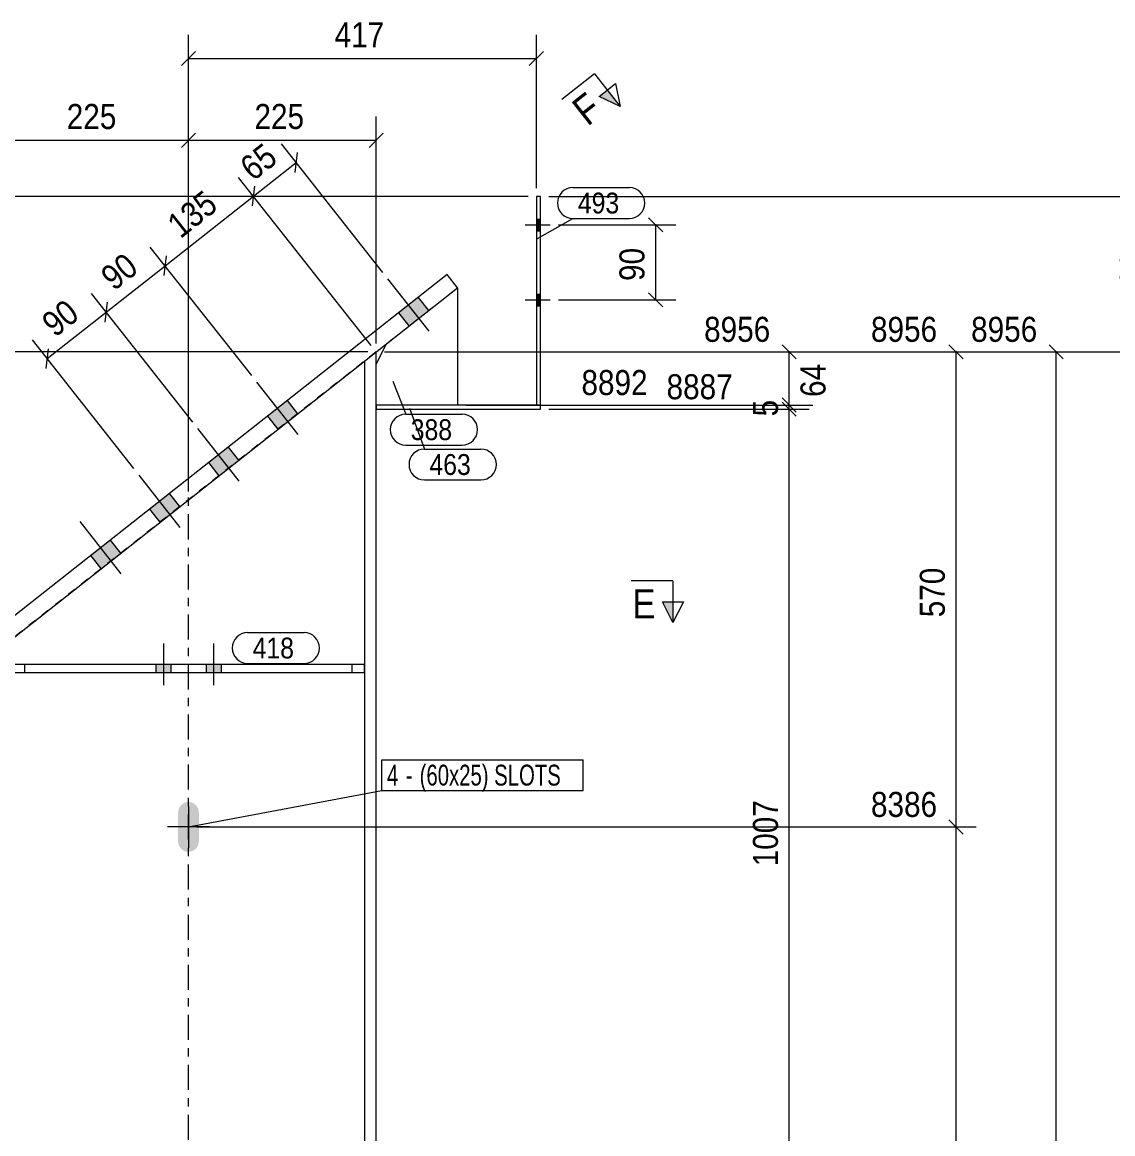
# Model space of a CAD drawing. Header units: millimetres. Extents: x 2 to 579, y 1 to 825.
# Drawn here: x 251.8 to 382.5, y 590.8 to 724 of the extents above; entities that cross this region are included whole.
import ezdxf

# ---------------------------------------------------------------- set-up
doc = ezdxf.new("R2010")
doc.units = ezdxf.units.MM
for name, pattern in [('XKITLINE00', [0]), ('XKITLINE01', [4, 1, -1, 1, -1]), ('XKITLINE03', [6, 3, -1, 1, -1])]:
    doc.linetypes.add(name, pattern=pattern)
for name, color, linetype, lineweight in [('Bolt', 3, 'Continuous', 0), ('BoltMark', 7, 'Continuous', 0), ('Dimensions', 7, 'Continuous', 0), ('Part', 2, 'Continuous', 0), ('PartMark', 7, 'Continuous', 0), ('Section', 6, 'Continuous', 0)]:
    doc.layers.add(name, color=color, linetype=linetype, lineweight=lineweight)
doc.styles.add('ARIAL', font='ARIAL.TTF')
doc.styles.add('ARIAL_NARROW', font='ARIALN.TTF')

# ---------------------------------------------------------------- blocks, each defined once
blk = doc.blocks.new('*A11')
at = {"layer": 'Bolt'}
for points in [[(298.16, 687.62), (296.93, 689.2), (299.28, 691.05), (300.52, 689.48)], [(298.16, 687.62), (296.93, 689.2), (299.28, 691.05), (300.52, 689.48)], [(282.46, 675.24), (281.22, 676.81), (283.58, 678.67), (284.81, 677.1)], [(282.46, 675.24), (281.22, 676.81), (283.58, 678.67), (284.81, 677.1)], [(275.39, 669.67), (274.15, 671.24), (276.51, 673.1), (277.75, 671.53)], [(275.39, 669.67), (274.15, 671.24), (276.51, 673.1), (277.75, 671.53)], [(268.32, 664.1), (267.08, 665.67), (269.44, 667.53), (270.68, 665.96)], [(268.32, 664.1), (267.08, 665.67), (269.44, 667.53), (270.68, 665.96)], [(261.25, 658.53), (260.02, 660.1), (262.37, 661.96), (263.61, 660.38)], [(261.25, 658.53), (260.02, 660.1), (262.37, 661.96), (263.61, 660.38)], [(230.63, 634.38), (229.39, 635.95), (231.74, 637.81), (232.98, 636.24)], [(230.63, 634.38), (229.39, 635.95), (231.74, 637.81), (232.98, 636.24)], [(223.56, 628.81), (222.32, 630.38), (224.68, 632.24), (225.91, 630.67)], [(223.56, 628.81), (222.32, 630.38), (224.68, 632.24), (225.91, 630.67)], [(216.49, 623.24), (215.25, 624.81), (217.61, 626.67), (218.85, 625.1)], [(216.49, 623.24), (215.25, 624.81), (217.61, 626.67), (218.85, 625.1)], [(203.14, 612.71), (201.9, 614.28), (204.26, 616.14), (205.5, 614.57)], [(203.14, 612.71), (201.9, 614.28), (204.26, 616.14), (205.5, 614.57)]]:
    blk.add_hatch(color=3, dxfattribs=at).paths.add_polyline_path(points, flags=17)
at = {"layer": 'Bolt', "color": 3, "linetype": 'XKITLINE00', "lineweight": 0}
for p, q in [((300.58, 686.98), (295.63, 693.27)), ((300.58, 686.98), (295.63, 693.27)), ((300.52, 689.48), (299.28, 691.05)), ((300.52, 689.48), (299.28, 691.05)), ((298.16, 687.62), (296.93, 689.2)), ((298.16, 687.62), (296.93, 689.2)), ((284.87, 674.6), (279.92, 680.88)), ((284.87, 674.6), (279.92, 680.88)), ((284.81, 677.1), (283.58, 678.67)), ((284.81, 677.1), (283.58, 678.67)), ((282.46, 675.24), (281.22, 676.81)), ((282.46, 675.24), (281.22, 676.81)), ((277.81, 669.03), (272.85, 675.31)), ((277.81, 669.03), (272.85, 675.31)), ((277.75, 671.53), (276.51, 673.1)), ((277.75, 671.53), (276.51, 673.1)), ((275.39, 669.67), (274.15, 671.24)), ((275.39, 669.67), (274.15, 671.24)), ((270.74, 663.46), (265.79, 669.74)), ((270.74, 663.46), (265.79, 669.74)), ((270.68, 665.96), (269.44, 667.53)), ((270.68, 665.96), (269.44, 667.53)), ((268.32, 664.1), (267.08, 665.67)), ((268.32, 664.1), (267.08, 665.67)), ((263.67, 657.89), (258.72, 664.17)), ((263.67, 657.89), (258.72, 664.17)), ((263.61, 660.38), (262.37, 661.96)), ((263.61, 660.38), (262.37, 661.96)), ((261.25, 658.53), (260.02, 660.1)), ((261.25, 658.53), (260.02, 660.1)), ((233.04, 633.74), (228.09, 640.02)), ((233.04, 633.74), (228.09, 640.02)), ((232.98, 636.24), (231.74, 637.81)), ((232.98, 636.24), (231.74, 637.81)), ((230.63, 634.38), (229.39, 635.95)), ((230.63, 634.38), (229.39, 635.95)), ((225.98, 628.17), (221.02, 634.45)), ((225.98, 628.17), (221.02, 634.45)), ((225.91, 630.67), (224.68, 632.24)), ((225.91, 630.67), (224.68, 632.24)), ((223.56, 628.81), (222.32, 630.38)), ((223.56, 628.81), (222.32, 630.38)), ((218.91, 622.6), (213.95, 628.88)), ((218.91, 622.6), (213.95, 628.88)), ((218.85, 625.1), (217.61, 626.67)), ((218.85, 625.1), (217.61, 626.67)), ((216.49, 623.24), (215.25, 624.81)), ((216.49, 623.24), (215.25, 624.81)), ((205.56, 612.07), (200.6, 618.35)), ((205.56, 612.07), (200.6, 618.35)), ((205.5, 614.57), (204.26, 616.14)), ((205.5, 614.57), (204.26, 616.14)), ((203.14, 612.71), (201.9, 614.28)), ((203.14, 612.71), (201.9, 614.28))]:
    blk.add_line(p, q, dxfattribs=at)
blk = doc.blocks.new('*A12')
at = {"layer": 'Bolt'}
blk.add_hatch(color=3, dxfattribs=at).paths.add_polyline_path([(272.2, 624.66), (271.72, 624.56), (271.24, 624.66), (270.84, 624.93), (270.57, 625.33), (270.47, 625.81), (270.47, 629.31), (270.57, 629.79), (270.84, 630.19), (271.24, 630.47), (271.72, 630.56), (272.2, 630.47), (272.61, 630.19), (272.88, 629.79), (272.97, 629.31), (272.97, 625.81), (272.88, 625.33), (272.61, 624.93)], flags=17)
at = {"layer": 'Bolt', "color": 3, "linetype": 'XKITLINE00', "lineweight": 0}
for p, q in [((271.72, 630.06), (271.72, 625.06)), ((274.22, 627.56), (269.22, 627.56))]:
    blk.add_line(p, q, dxfattribs=at)
blk = doc.blocks.new('*A19')
at = {"layer": 'Bolt'}
for points in [[(313.42, 700.44), (313.92, 700.44), (313.92, 699.04), (313.42, 699.04)], [(313.42, 691.44), (313.92, 691.44), (313.92, 690.04), (313.42, 690.04)]]:
    blk.add_hatch(color=3, dxfattribs=at).paths.add_polyline_path(points, flags=17)
at = {"layer": 'Bolt', "color": 3, "linetype": 'XKITLINE00', "lineweight": 0}
for p, q in [((312.08, 699.74), (315.08, 699.74)), ((313.42, 700.44), (313.92, 700.44)), ((313.42, 699.04), (313.92, 699.04)), ((312.08, 690.74), (315.08, 690.74)), ((313.42, 691.44), (313.92, 691.44)), ((313.42, 690.04), (313.92, 690.04))]:
    blk.add_line(p, q, dxfattribs=at)
blk = doc.blocks.new('*A20')
at = {"layer": 'Bolt'}
for points in [[(313.42, 700.44), (313.92, 700.44), (313.92, 699.04), (313.42, 699.04)], [(313.42, 691.44), (313.92, 691.44), (313.92, 690.04), (313.42, 690.04)]]:
    blk.add_hatch(color=3, dxfattribs=at).paths.add_polyline_path(points, flags=17)
at = {"layer": 'Bolt', "color": 3, "linetype": 'XKITLINE00', "lineweight": 0}
for p, q in [((312.08, 699.74), (315.08, 699.74)), ((313.42, 700.44), (313.92, 700.44)), ((313.42, 699.04), (313.92, 699.04)), ((312.08, 690.74), (315.08, 690.74)), ((313.42, 691.44), (313.92, 691.44)), ((313.42, 690.04), (313.92, 690.04))]:
    blk.add_line(p, q, dxfattribs=at)
blk = doc.blocks.new('*A21')
at = {"layer": 'Bolt'}
for points in [[(267.82, 646.06), (267.82, 647.06), (269.62, 647.06), (269.62, 646.06)], [(267.82, 646.06), (267.82, 647.06), (269.62, 647.06), (269.62, 646.06)], [(273.82, 646.06), (273.82, 647.06), (275.62, 647.06), (275.62, 646.06)], [(273.82, 646.06), (273.82, 647.06), (275.62, 647.06), (275.62, 646.06)]]:
    blk.add_hatch(color=3, dxfattribs=at).paths.add_polyline_path(points, flags=17)
at = {"layer": 'Bolt', "color": 3, "linetype": 'XKITLINE00', "lineweight": 0}
for p, q in [((268.72, 649.56), (268.72, 644.56)), ((268.72, 649.56), (268.72, 644.56)), ((274.72, 649.56), (274.72, 644.56)), ((274.72, 649.56), (274.72, 644.56)), ((267.82, 647.06), (267.82, 646.06)), ((267.82, 647.06), (267.82, 646.06)), ((269.62, 647.06), (269.62, 646.06)), ((269.62, 647.06), (269.62, 646.06)), ((273.82, 647.06), (273.82, 646.06)), ((273.82, 647.06), (273.82, 646.06)), ((275.62, 647.06), (275.62, 646.06)), ((275.62, 647.06), (275.62, 646.06))]:
    blk.add_line(p, q, dxfattribs=at)
blk = doc.blocks.new('*A23')
at = {"layer": 'Part', "color": 2, "linetype": 'XKITLINE00', "lineweight": 0}
for p, q in [((302.74, 693.78), (198.29, 611.44)), ((303.98, 692.21), (302.74, 693.78)), ((199.53, 609.87), (303.98, 692.21)), ((198.29, 611.44), (199.53, 609.87))]:
    blk.add_line(p, q, dxfattribs=at)
blk = doc.blocks.new('*A24')
at = {"layer": 'Part', "color": 7, "linetype": 'XKITLINE01', "lineweight": 0}
for p, q in [((294.22, 684.52), (249.22, 649.04)), ((292.82, 647.06), (292.82, 646.06))]:
    blk.add_line(p, q, dxfattribs=at)
at = {"layer": 'Part', "color": 2, "linetype": 'XKITLINE00', "lineweight": 0}
for p, q in [((294.22, 176.04), (294.22, 684.52)), ((292.82, 683.41), (292.82, 647.06)), ((292.82, 646.06), (292.82, 286.44))]:
    blk.add_line(p, q, dxfattribs=at)
at = {"layer": 'Part', "color": 7, "linetype": 'XKITLINE03', "lineweight": 0}
blk.add_line((271.72, 176.04), (271.72, 676.78), dxfattribs=at)
blk = doc.blocks.new('*A37')
at = {"layer": 'Part', "color": 7, "linetype": 'XKITLINE01', "lineweight": 0}
for p, q in [((295.4, 685.45), (303.98, 692.21)), ((294.22, 678.14), (294.22, 683.02)), ((303.98, 678.14), (294.22, 678.14))]:
    blk.add_line(p, q, dxfattribs=at)
at = {"layer": 'Part', "color": 2, "linetype": 'XKITLINE00', "lineweight": 0}
for p, q in [((303.98, 692.21), (303.98, 678.14)), ((294.22, 683.02), (295.4, 685.45))]:
    blk.add_line(p, q, dxfattribs=at)
blk = doc.blocks.new('*A38')
at = {"layer": 'Part', "color": 2, "linetype": 'XKITLINE00', "lineweight": 0}
for p, q in [((313.92, 703.14), (313.42, 703.14)), ((313.42, 703.14), (313.42, 678.14)), ((313.92, 678.14), (313.92, 703.14)), ((313.42, 678.14), (313.92, 678.14))]:
    blk.add_line(p, q, dxfattribs=at)
blk = doc.blocks.new('*A39')
at = {"layer": 'Part', "color": 2, "linetype": 'XKITLINE00', "lineweight": 0}
for p, q in [((313.92, 678.14), (294.22, 678.14)), ((294.22, 677.64), (313.92, 677.64)), ((313.92, 677.64), (313.92, 678.14))]:
    blk.add_line(p, q, dxfattribs=at)
at = {"layer": 'Part', "color": 7, "linetype": 'XKITLINE01', "lineweight": 0}
blk.add_line((294.22, 678.14), (294.22, 677.64), dxfattribs=at)
blk = doc.blocks.new('*A40')
at = {"layer": 'Part', "color": 2, "linetype": 'XKITLINE00', "lineweight": 0}
for p, q in [((250.62, 647.06), (292.82, 647.06)), ((250.62, 647.06), (250.62, 646.06)), ((292.82, 646.06), (292.82, 647.06)), ((250.62, 646.06), (292.82, 646.06))]:
    blk.add_line(p, q, dxfattribs=at)
at = {"layer": 'Part', "color": 7, "linetype": 'XKITLINE01', "lineweight": 0}
for p, q in [((252.12, 646.06), (252.12, 647.06)), ((291.32, 646.06), (291.32, 647.06))]:
    blk.add_line(p, q, dxfattribs=at)
blk = doc.blocks.new('*A122')
at = {"layer": 'Dimensions', "color": 7, "linetype": 'XKITLINE00', "lineweight": 0}
for p, q in [((271.72, 667.78), (271.72, 722.54)), ((313.42, 704.14), (313.42, 722.54)), ((272.57, 720.54), (270.87, 718.84)), ((271.72, 719.69), (313.42, 719.69)), ((314.27, 720.54), (312.57, 718.84))]:
    blk.add_line(p, q, dxfattribs=at)
at = {"layer": 'Dimensions', "color": 3}
for p in [(271.72, 719.69), (313.42, 719.69)]:
    blk.add_point(p, dxfattribs=at)
at = {"layer": 'Dimensions', "color": 3, "style": 'ARIAL', "width": 0.85}
blk.add_text('417', height=3, dxfattribs=at).set_placement((289.23, 721.04))
blk = doc.blocks.new('*A136')
at = {"layer": 'Section'}
blk.add_hatch(color=3, dxfattribs=at).paths.add_polyline_path([(321.92, 715.91), (323.47, 713.94), (320.94, 715.13)], flags=17)
at = {"layer": 'Section', "color": 1, "linetype": 'XKITLINE00', "lineweight": 0}
for q in [(316.45, 714.77), (323.47, 713.94)]:
    blk.add_line((320.38, 717.87), q, dxfattribs=at)
at = {"layer": 'Section', "color": 3, "linetype": 'XKITLINE00', "lineweight": 0}
for p, q in [((320.94, 715.13), (322.91, 716.68)), ((322.91, 716.68), (323.47, 713.94)), ((323.47, 713.94), (320.94, 715.13))]:
    blk.add_line(p, q, dxfattribs=at)
at = {"layer": 'Section', "color": 7, "style": 'ARIAL', "width": 0.85}
blk.add_text('F', height=3.5, rotation=38.2507, dxfattribs=at).set_placement((319.55, 711.49))
blk = doc.blocks.new('*A137')
at = {"layer": 'Section'}
blk.add_hatch(color=3, dxfattribs=at).paths.add_polyline_path([(329.79, 654.56), (329.79, 652.06), (328.54, 654.56)], flags=17)
at = {"layer": 'Section', "color": 1, "linetype": 'XKITLINE00', "lineweight": 0}
for q in [(324.79, 657.06), (329.79, 652.06)]:
    blk.add_line((329.79, 657.06), q, dxfattribs=at)
at = {"layer": 'Section', "color": 3, "linetype": 'XKITLINE00', "lineweight": 0}
for p, q in [((328.54, 654.56), (331.04, 654.56)), ((329.79, 652.06), (328.54, 654.56)), ((331.04, 654.56), (329.79, 652.06))]:
    blk.add_line(p, q, dxfattribs=at)
at = {"layer": 'Section', "color": 7, "style": 'ARIAL', "width": 0.85}
blk.add_text('E', height=3.5, dxfattribs=at).set_placement((324.92, 652.56))
blk = doc.blocks.new('*A140')
at = {"layer": 'Dimensions', "color": 7, "linetype": 'XKITLINE00', "lineweight": 0}
for p, q in [((272.23, 676.1), (260.08, 691.52)), ((261.98, 690.47), (261.7, 688.09)), ((254.77, 683.71), (261.84, 689.28)), ((265.17, 670.52), (253.01, 685.95)), ((254.91, 684.9), (254.63, 682.52))]:
    blk.add_line(p, q, dxfattribs=at)
at = {"layer": 'Dimensions', "color": 3}
for p in [(261.84, 689.28), (254.77, 683.71)]:
    blk.add_point(p, dxfattribs=at)
at = {"layer": 'Dimensions', "color": 3, "style": 'ARIAL', "width": 0.85}
blk.add_text('90', height=3, rotation=38.2507, dxfattribs=at).set_placement((255.72, 686.18))
blk = doc.blocks.new('*A141')
at = {"layer": 'Dimensions', "color": 7, "linetype": 'XKITLINE00', "lineweight": 0}
for p, q in [((279.3, 681.67), (267.14, 697.09)), ((269.05, 696.04), (268.77, 693.66)), ((261.84, 689.28), (268.91, 694.85)), ((272.23, 676.1), (260.08, 691.52)), ((261.98, 690.47), (261.7, 688.09))]:
    blk.add_line(p, q, dxfattribs=at)
at = {"layer": 'Dimensions', "color": 3}
for p in [(268.91, 694.85), (261.84, 689.28)]:
    blk.add_point(p, dxfattribs=at)
at = {"layer": 'Dimensions', "color": 3, "style": 'ARIAL', "width": 0.85}
blk.add_text('90', height=3, rotation=38.2507, dxfattribs=at).set_placement((262.79, 691.75))
blk = doc.blocks.new('*A142')
at = {"layer": 'Dimensions', "color": 7, "linetype": 'XKITLINE00', "lineweight": 0}
for p, q in [((293.6, 685.3), (277.73, 705.44)), ((279.64, 704.39), (279.35, 702.01)), ((268.91, 694.85), (279.5, 703.2)), ((279.3, 681.67), (267.14, 697.09)), ((269.05, 696.04), (268.77, 693.66))]:
    blk.add_line(p, q, dxfattribs=at)
at = {"layer": 'Dimensions', "color": 3}
for p in [(279.5, 703.2), (268.91, 694.85)]:
    blk.add_point(p, dxfattribs=at)
at = {"layer": 'Dimensions', "color": 3, "style": 'ARIAL', "width": 0.85}
blk.add_text('135', height=3, rotation=38.2507, dxfattribs=at).set_placement((270.75, 698.02))
blk = doc.blocks.new('*A143')
at = {"layer": 'Dimensions', "color": 7, "linetype": 'XKITLINE00', "lineweight": 0}
for p, q in [((295.01, 694.05), (282.85, 709.47)), ((284.76, 708.43), (284.47, 706.04)), ((279.5, 703.2), (284.62, 707.23)), ((293.6, 685.3), (277.73, 705.44)), ((279.64, 704.39), (279.35, 702.01))]:
    blk.add_line(p, q, dxfattribs=at)
at = {"layer": 'Dimensions', "color": 3}
for p in [(284.62, 707.23), (279.5, 703.2)]:
    blk.add_point(p, dxfattribs=at)
at = {"layer": 'Dimensions', "color": 3, "style": 'ARIAL', "width": 0.85}
blk.add_text('65', height=3, rotation=38.2507, dxfattribs=at).set_placement((279.47, 704.9))
blk = doc.blocks.new('*A145')
at = {"layer": 'Dimensions', "color": 7, "linetype": 'XKITLINE00', "lineweight": 0}
for p, q in [((171.66, 685.37), (173.35, 683.67)), ((293.22, 684.52), (169.66, 684.52)), ((172.51, 649.04), (172.51, 684.52)), ((248.22, 649.04), (169.66, 649.04)), ((171.66, 649.89), (173.35, 648.19))]:
    blk.add_line(p, q, dxfattribs=at)
at = {"layer": 'Dimensions', "color": 3}
for p in [(172.51, 684.52), (172.51, 649.04)]:
    blk.add_point(p, dxfattribs=at)
at = {"layer": 'Dimensions', "color": 3, "style": 'ARIAL', "width": 0.85}
blk.add_text('8956', height=3, dxfattribs=at).set_placement((173.81, 685.72))
blk.add_text('355', height=3, rotation=90.0002, dxfattribs=at).set_placement((171.16, 663.44))
blk = doc.blocks.new('*A146')
at = {"layer": 'Dimensions', "color": 7, "linetype": 'XKITLINE00', "lineweight": 0}
blk.add_line((312.42, 703.14), (137.2, 703.14), dxfattribs=at)
blk = doc.blocks.new('*A148')
at = {"layer": 'Dimensions', "color": 7, "linetype": 'XKITLINE00', "lineweight": 0}
blk.add_line((295.22, 684.52), (390.12, 684.52), dxfattribs=at)
blk = doc.blocks.new('*A149')
at = {"layer": 'Dimensions', "color": 7, "linetype": 'XKITLINE00', "lineweight": 0}
for p, q in [((386.87, 703.99), (388.57, 702.3)), ((314.92, 703.14), (390.12, 703.14)), ((387.72, 684.52), (387.72, 703.14)), ((386.87, 685.37), (388.57, 683.67)), ((295.22, 684.52), (390.12, 684.52))]:
    blk.add_line(p, q, dxfattribs=at)
at = {"layer": 'Dimensions', "color": 3}
for p in [(387.72, 703.14), (387.72, 684.52)]:
    blk.add_point(p, dxfattribs=at)
at = {"layer": 'Dimensions', "color": 3, "style": 'ARIAL', "width": 0.85}
blk.add_text('186', height=3, rotation=90.0002, dxfattribs=at).set_placement((386.37, 690.49))
blk = doc.blocks.new('*A151')
at = {"layer": 'Dimensions', "color": 7, "linetype": 'XKITLINE00', "lineweight": 0}
for p, q in [((374.87, 685.37), (376.57, 683.67)), ((295.22, 684.52), (378.12, 684.52)), ((375.72, 248.04), (375.72, 684.52))]:
    blk.add_line(p, q, dxfattribs=at)
at = {"layer": 'Dimensions', "color": 3}
blk.add_point((375.72, 684.52), dxfattribs=at)
at = {"layer": 'Dimensions', "color": 3, "style": 'ARIAL', "width": 0.85}
blk.add_text('8956', height=3, dxfattribs=at).set_placement((365.52, 685.72))
blk = doc.blocks.new('*A153')
at = {"layer": 'Dimensions', "color": 7, "linetype": 'XKITLINE00', "lineweight": 0}
blk.add_line((293.22, 684.52), (152.87, 684.52), dxfattribs=at)
blk = doc.blocks.new('*A157')
at = {"layer": 'Dimensions', "color": 7, "linetype": 'XKITLINE00', "lineweight": 0}
for p, q in [((362.87, 628.41), (364.57, 626.71)), ((272.72, 627.56), (366.12, 627.56)), ((363.72, 307.06), (363.72, 627.56))]:
    blk.add_line(p, q, dxfattribs=at)
at = {"layer": 'Dimensions', "color": 3}
blk.add_point((363.72, 627.56), dxfattribs=at)
at = {"layer": 'Dimensions', "color": 3, "style": 'ARIAL', "width": 0.85}
blk.add_text('8386', height=3, dxfattribs=at).set_placement((353.52, 628.76))
blk = doc.blocks.new('*A158')
at = {"layer": 'Dimensions', "color": 7, "linetype": 'XKITLINE00', "lineweight": 0}
for p, q in [((362.87, 685.37), (364.57, 683.67)), ((295.22, 684.52), (366.12, 684.52)), ((363.72, 627.56), (363.72, 684.52)), ((362.87, 628.41), (364.57, 626.71)), ((272.72, 627.56), (366.12, 627.56))]:
    blk.add_line(p, q, dxfattribs=at)
at = {"layer": 'Dimensions', "color": 3}
for p in [(363.72, 684.52), (363.72, 627.56)]:
    blk.add_point(p, dxfattribs=at)
at = {"layer": 'Dimensions', "color": 3, "style": 'ARIAL', "width": 0.85}
blk.add_text('8956', height=3, dxfattribs=at).set_placement((353.52, 685.72))
blk.add_text('570', height=3, rotation=90.0002, dxfattribs=at).set_placement((362.37, 652.7))
blk = doc.blocks.new('*A163')
at = {"layer": 'Dimensions', "color": 7, "linetype": 'XKITLINE00', "lineweight": 0}
for p, q in [((342.87, 678.49), (344.57, 676.8)), ((314.92, 677.64), (346.12, 677.64)), ((343.72, 576.94), (343.72, 677.64)), ((342.87, 577.79), (344.57, 576.09)), ((313.22, 576.94), (346.12, 576.94))]:
    blk.add_line(p, q, dxfattribs=at)
at = {"layer": 'Dimensions', "color": 3}
for p in [(343.72, 677.64), (343.72, 576.94)]:
    blk.add_point(p, dxfattribs=at)
at = {"layer": 'Dimensions', "color": 3, "style": 'ARIAL', "width": 0.85}
blk.add_text('8887', height=3, dxfattribs=at).set_placement((329.02, 678.84))
blk.add_text('1007', height=3, rotation=90.0002, dxfattribs=at).set_placement((342.37, 622.84))
blk = doc.blocks.new('*A164')
at = {"layer": 'Dimensions', "color": 7, "linetype": 'XKITLINE00', "lineweight": 0}
for p, q in [((342.87, 678.99), (344.57, 677.3)), ((342.87, 678.49), (344.57, 676.8)), ((304.98, 678.14), (346.12, 678.14)), ((314.92, 677.64), (346.12, 677.64)), ((343.72, 677.64), (343.72, 678.14))]:
    blk.add_line(p, q, dxfattribs=at)
at = {"layer": 'Dimensions', "color": 3}
for p in [(343.72, 678.14), (343.72, 677.64)]:
    blk.add_point(p, dxfattribs=at)
at = {"layer": 'Dimensions', "color": 3, "style": 'ARIAL', "width": 0.85}
blk.add_text('8892', height=3, dxfattribs=at).set_placement((318.82, 679.34))
blk.add_text('5', height=3, rotation=90.0002, dxfattribs=at).set_placement((342.37, 676.78))
blk = doc.blocks.new('*A165')
at = {"layer": 'Dimensions', "color": 7, "linetype": 'XKITLINE00', "lineweight": 0}
for p, q in [((342.87, 685.37), (344.57, 683.67)), ((295.22, 684.52), (346.57, 684.52)), ((343.72, 678.14), (343.72, 684.52)), ((342.87, 678.99), (344.57, 677.3)), ((304.98, 678.14), (346.57, 678.14))]:
    blk.add_line(p, q, dxfattribs=at)
at = {"layer": 'Dimensions', "color": 3}
for p in [(343.72, 684.52), (343.72, 678.14)]:
    blk.add_point(p, dxfattribs=at)
at = {"layer": 'Dimensions', "color": 3, "style": 'ARIAL', "width": 0.85}
blk.add_text('8956', height=3, dxfattribs=at).set_placement((333.52, 685.72))
blk.add_text('64', height=3, rotation=90.0002, dxfattribs=at).set_placement((348.07, 679.11))
blk = doc.blocks.new('*A166')
at = {"layer": 'Dimensions', "color": 7, "linetype": 'XKITLINE00', "lineweight": 0}
for p, q in [((316.08, 699.74), (330.12, 699.74)), ((326.87, 700.59), (328.57, 698.9)), ((327.72, 690.74), (327.72, 699.74)), ((316.08, 690.74), (330.12, 690.74)), ((326.87, 691.59), (328.57, 689.9))]:
    blk.add_line(p, q, dxfattribs=at)
at = {"layer": 'Dimensions', "color": 3}
for p in [(327.72, 699.74), (327.72, 690.74)]:
    blk.add_point(p, dxfattribs=at)
at = {"layer": 'Dimensions', "color": 3, "style": 'ARIAL', "width": 0.85}
blk.add_text('90', height=3, rotation=90.0002, dxfattribs=at).set_placement((326.37, 693.02))
blk = doc.blocks.new('*A171')
at = {"layer": 'Dimensions', "color": 7, "linetype": 'XKITLINE00', "lineweight": 0}
for p, q in [((249.22, 650.04), (249.22, 712.74)), ((271.72, 667.78), (271.72, 712.74)), ((250.07, 710.74), (248.37, 709.04)), ((272.57, 710.74), (270.87, 709.04)), ((249.22, 709.89), (271.72, 709.89))]:
    blk.add_line(p, q, dxfattribs=at)
at = {"layer": 'Dimensions', "color": 3}
for p in [(249.22, 709.89), (271.72, 709.89)]:
    blk.add_point(p, dxfattribs=at)
at = {"layer": 'Dimensions', "color": 3, "style": 'ARIAL', "width": 0.85}
blk.add_text('225', height=3, dxfattribs=at).set_placement((257.13, 711.24))
blk = doc.blocks.new('*A172')
at = {"layer": 'Dimensions', "color": 7, "linetype": 'XKITLINE00', "lineweight": 0}
for p, q in [((271.72, 667.78), (271.72, 712.74)), ((294.22, 685.52), (294.22, 712.74)), ((272.57, 710.74), (270.87, 709.04)), ((295.07, 710.74), (293.37, 709.04)), ((271.72, 709.89), (294.22, 709.89))]:
    blk.add_line(p, q, dxfattribs=at)
at = {"layer": 'Dimensions', "color": 3}
for p in [(271.72, 709.89), (294.22, 709.89)]:
    blk.add_point(p, dxfattribs=at)
at = {"layer": 'Dimensions', "color": 3, "style": 'ARIAL', "width": 0.85}
blk.add_text('225', height=3, dxfattribs=at).set_placement((279.63, 711.24))
blk = doc.blocks.new('*A173')
at = {"layer": 'BoltMark', "color": 7, "linetype": 'XKITLINE00', "lineweight": 0}
for p, q in [((294.91, 635.62), (319.03, 635.62)), ((294.91, 631.92), (294.91, 635.62)), ((319.03, 631.92), (319.03, 635.62)), ((271.72, 627.56), (294.91, 631.92)), ((294.91, 631.92), (319.03, 631.92))]:
    blk.add_line(p, q, dxfattribs=at)
at = {"layer": 'BoltMark', "color": 3, "style": 'ARIAL_NARROW', "width": 0.85}
for s, p in [('4', (295.51, 632.52)), ('(60x25) SLOTS', (299.43, 632.52)), ('-', (297.78, 632.52))]:
    blk.add_text(s, height=2.5, dxfattribs=at).set_placement(p)
blk = doc.blocks.new('*A176')
at = {"layer": 'PartMark', "color": 7, "linetype": 'XKITLINE00', "lineweight": 0}
for p, q in [((278.81, 650.86), (285.57, 650.86)), ((278.81, 647.16), (285.57, 647.16))]:
    blk.add_line(p, q, dxfattribs=at)
for centre, start, end in [((278.81, 649.01), 90, 270), ((285.57, 649.01), 270, 90)]:
    blk.add_arc(centre, 1.85, start, end, dxfattribs=at)
at = {"layer": 'PartMark', "color": 3, "style": 'ARIAL', "width": 0.85}
blk.add_text('418', height=2.5, dxfattribs=at).set_placement((279.41, 647.76))
blk = doc.blocks.new('*A177')
at = {"layer": 'PartMark', "color": 7, "linetype": 'XKITLINE00', "lineweight": 0}
for p, q in [((298.19, 677.77), (300, 672.86)), ((300, 672.86), (306.77, 672.86)), ((300, 669.16), (306.77, 669.16))]:
    blk.add_line(p, q, dxfattribs=at)
for centre, start, end in [((300, 671.01), 90, 270), ((306.77, 671.01), 270, 90)]:
    blk.add_arc(centre, 1.85, start, end, dxfattribs=at)
at = {"layer": 'PartMark', "color": 3, "style": 'ARIAL', "width": 0.85}
blk.add_text('463', height=2.5, dxfattribs=at).set_placement((300.6, 669.76))
blk = doc.blocks.new('*A178')
at = {"layer": 'PartMark', "color": 7, "linetype": 'XKITLINE00', "lineweight": 0}
for p, q in [((317.79, 704.21), (324.56, 704.21)), ((313.55, 698.12), (317.79, 700.51)), ((317.79, 700.51), (324.56, 700.51))]:
    blk.add_line(p, q, dxfattribs=at)
for centre, start, end in [((317.79, 702.36), 90, 270), ((324.56, 702.36), 270, 90)]:
    blk.add_arc(centre, 1.85, start, end, dxfattribs=at)
at = {"layer": 'PartMark', "color": 3, "style": 'ARIAL', "width": 0.85}
blk.add_text('493', height=2.5, dxfattribs=at).set_placement((318.39, 701.11))
blk = doc.blocks.new('*A179')
at = {"layer": 'PartMark', "color": 7, "linetype": 'XKITLINE00', "lineweight": 0}
for p, q in [((296.2, 680.99), (297.76, 677.04)), ((297.76, 677.04), (304.52, 677.04)), ((297.76, 673.34), (304.52, 673.34))]:
    blk.add_line(p, q, dxfattribs=at)
for centre, start, end in [((297.76, 675.19), 90, 270), ((304.52, 675.19), 270, 90)]:
    blk.add_arc(centre, 1.85, start, end, dxfattribs=at)
at = {"layer": 'PartMark', "color": 3, "style": 'ARIAL', "width": 0.85}
blk.add_text('388', height=2.5, dxfattribs=at).set_placement((298.36, 673.94))

msp = doc.modelspace()

# ---------------------------------------------------------------- block references
at = {"lineweight": 0}
for name in ['*A122', '*A136', '*A171', '*A172', '*A143', '*A142', '*A146', '*A149', '*A178', '*A38', '*A19', '*A20', '*A166', '*A141', '*A23', '*A11', '*A37', '*A140', '*A153', '*A145', '*A158', '*A151', '*A165', '*A148', '*A164', '*A163', '*A179', '*A39', '*A177', '*A137', '*A176', '*A21', '*A40', '*A173', '*A157', '*A12']:
    msp.add_blockref(name, (0, 0), dxfattribs=at)
at = {"layer": 'Part', "lineweight": 0}
msp.add_blockref('*A24', (0, 0), dxfattribs=at)

doc.saveas('drawing.dxf')
